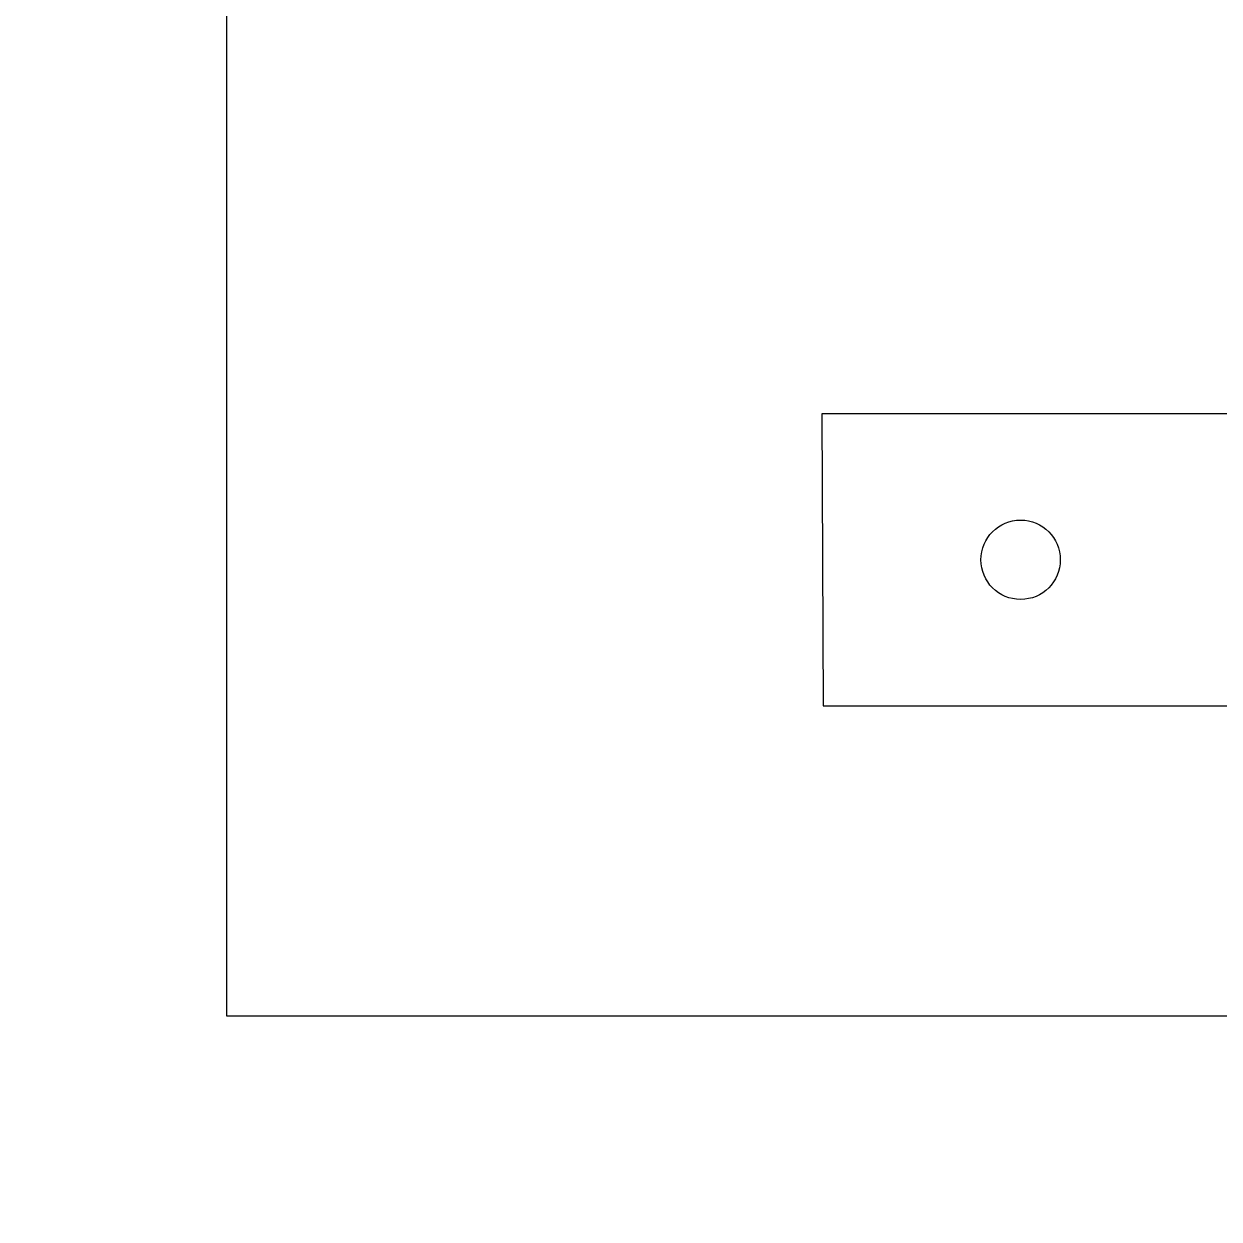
# Model space of a CAD drawing. Extents: x -45 to 195, y -45 to 195.
# Drawn here: x 14.8 to 75, y 14.8 to 75 of the extents above; entities that cross this region are included whole.
import ezdxf

# ---------------------------------------------------------------- set-up
doc = ezdxf.new("R2010")
doc.units = 0
doc.header["$MEASUREMENT"] = 0
doc.layers.get('0').update_dxf_attribs({"linetype": 'CONTINUOUS'})

msp = doc.modelspace()

# ---------------------------------------------------------------- linework, layer by layer
at = {"color": 7}
for p, q in [((25, 25, 70), (25, 125, 70)), ((94.985, 55.36), (54.985, 55.36)), ((54.985, 55.36), (55.044, 40.64)), ((55.044, 40.64), (94.985, 40.64)), ((125, 25, 70), (25, 25, 70))]:
    msp.add_line(p, q, dxfattribs=at)
msp.add_circle((65, 48, 62), 2, dxfattribs=at)
for points in [[(150, 150, 77), (0, 150, 77), (0, 0, 77), (150, 0, 77)], [(150, 150, 72), (0, 150, 72), (0, 0, 72), (150, 0, 72)], [(25, 25, 70), (25, 125, 70), (125, 125, 70), (125, 25, 70)], [(55.044, 40.64, 62), (94.985, 40.64, 62), (94.985, 55.36, 62), (54.985, 55.36, 62)]]:
    msp.add_3dface(points, dxfattribs=at)

doc.saveas('drawing.dxf')
